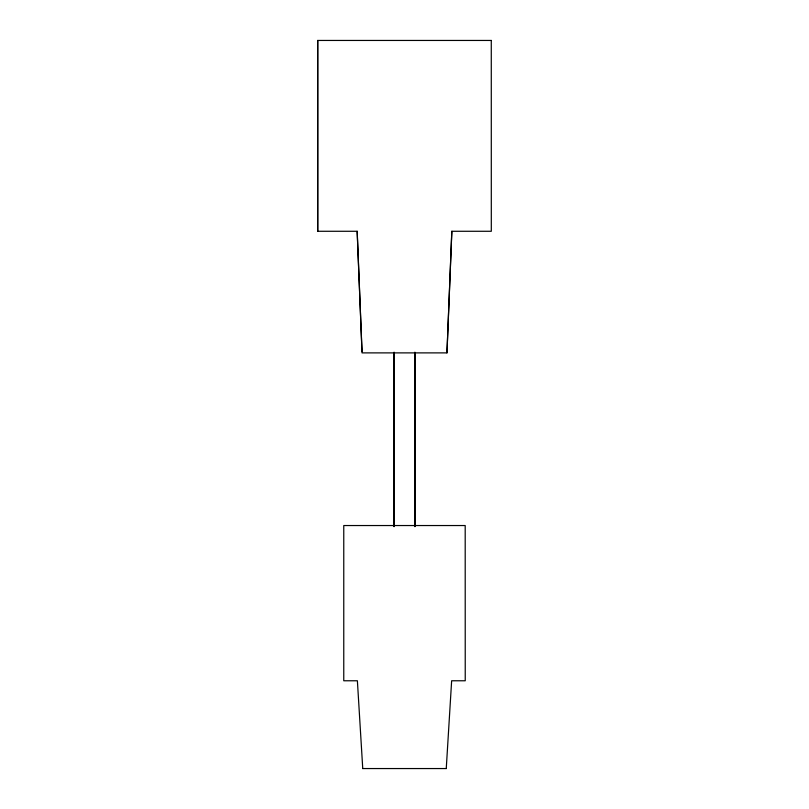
<?xml version="1.0" encoding="UTF-8"?>
<svg xmlns="http://www.w3.org/2000/svg" width="809" height="809" viewBox="0 0 809 809"><rect width="100%" height="100%" fill="white"/><g stroke="black" fill="none" stroke-linecap="round" stroke-linejoin="round"><path stroke-width="1.21" d="M394.084 526.487L394.084 352.33L394.084 526.659M414.916 526.487L414.916 352.33L414.916 526.659M357.153 231.273L362.038 352.886L446.962 352.886L451.816 231.273L491.306 231.273L491.275 40.45M446.962 352.886L451.847 231.273M446.255 768.55L451.644 680.774L465.236 680.774L465.195 525.537L343.764 525.537L343.764 680.774L357.386 680.774L362.745 768.55M491.306 40.45L317.694 40.45L317.694 231.273L357.184 231.273L362.017 351.632M362.715 768.55L446.285 768.55M317.725 40.45L317.725 231.273"/></g></svg>
